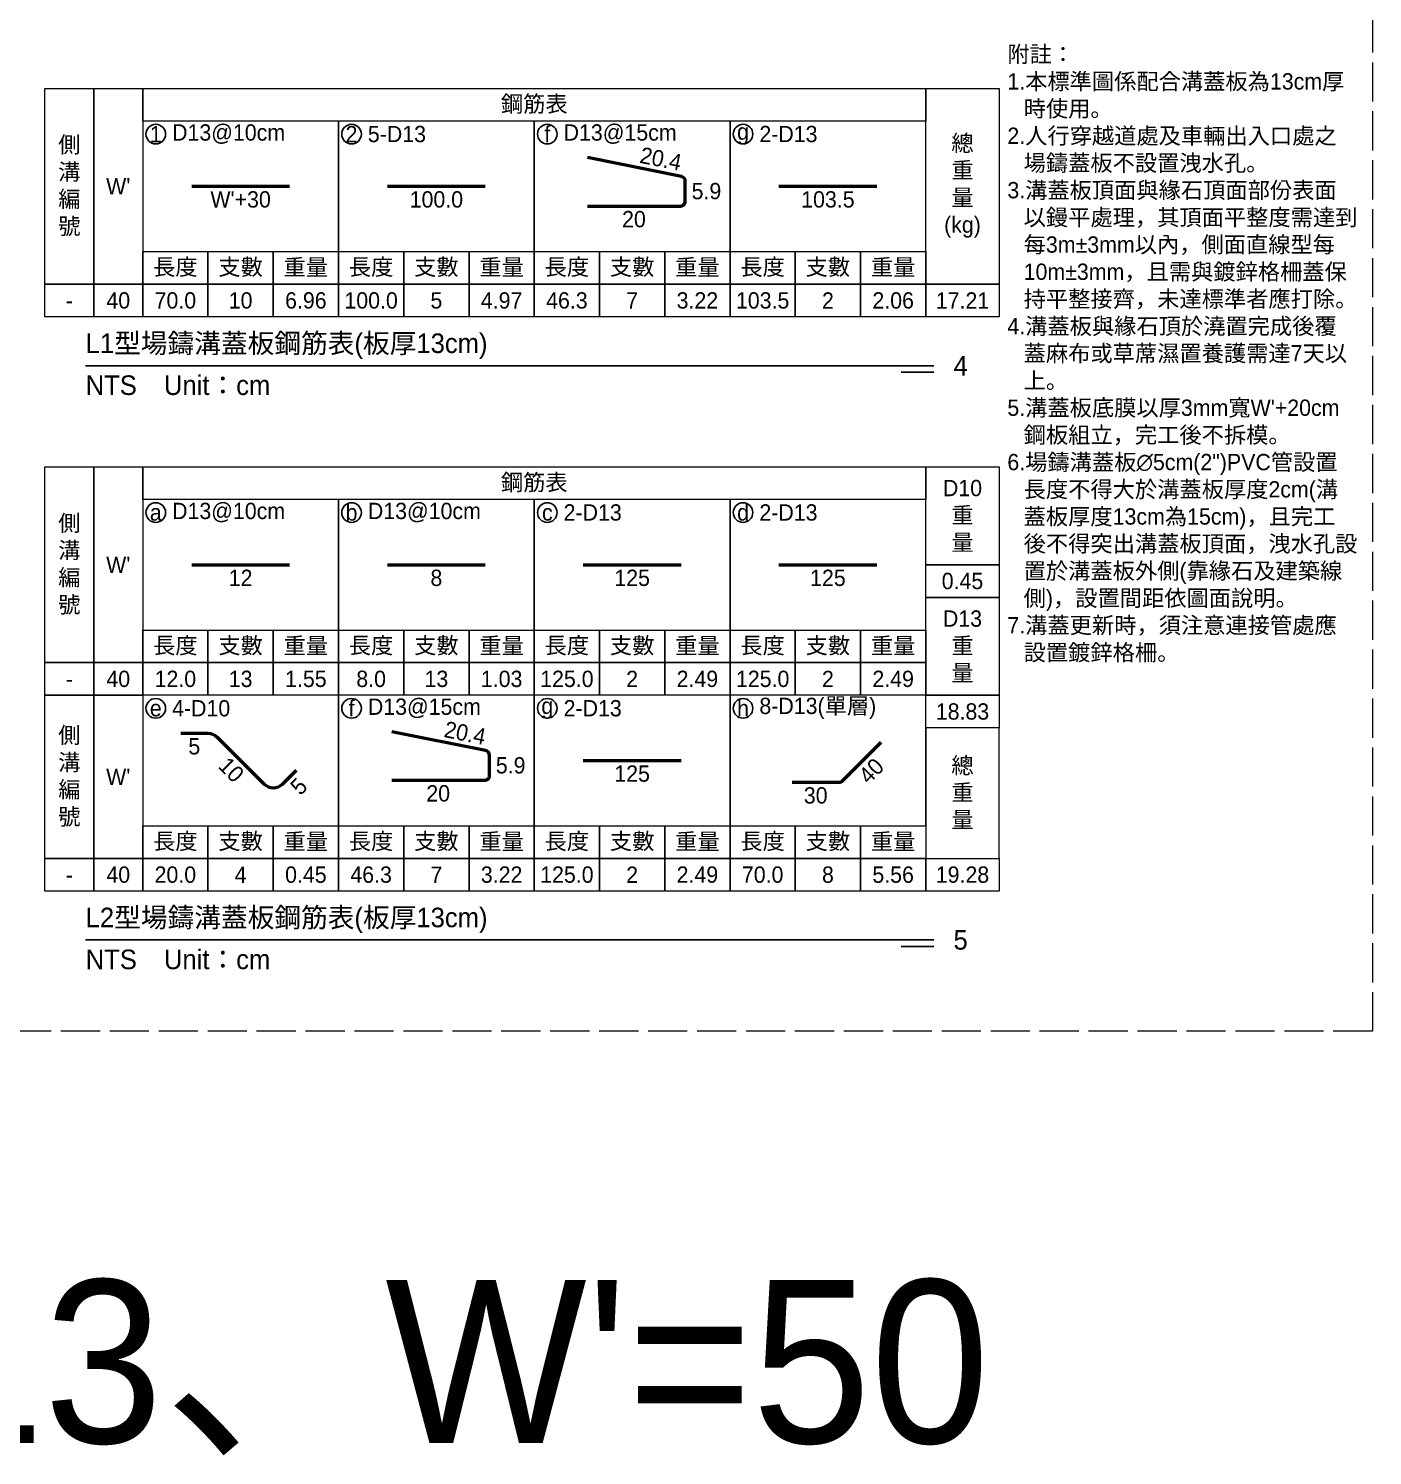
# Model space of a CAD drawing. Extents: x -2931 to 4779, y -2120 to 304.
# Drawn here: x 327.2 to 739.1, y -780.5 to -343.1 of the extents above; entities that cross this region are included whole.
import ezdxf

# ---------------------------------------------------------------- set-up
doc = ezdxf.new("R2010")
doc.units = 0
doc.header["$MEASUREMENT"] = 0
doc.linetypes.add('ACAD_ISO02W100', pattern=[15, 12, -3])
doc.layers.add('一、1.基本-圖框', color=7, linetype='Continuous', lineweight=20)
doc.layers.add('二、5.繪圖-鋼筋', color=60, linetype='Continuous', lineweight=50)
doc.layers.add('一、4.基本-隱藏', color=9, linetype='ACAD_ISO02W100', lineweight=20, plot=False)
doc.layers.add('三、1.文字-說明文字', color=2, linetype='Continuous')
doc.layers.add('三、3.文字-註解文字', color=2, linetype='Continuous')
doc.styles.add('次圖名(詳圖)', font='MS PGothic.ttf', dxfattribs={"height": 6})
doc.styles.add('註解文字', font='MS PGothic.ttf', dxfattribs={"height": 5})

msp = doc.modelspace()

# ---------------------------------------------------------------- linework, layer by layer
at = {"layer": '一、1.基本-圖框'}
for points in [[(332.241, -361.464), (347.241, -361.464), (347.241, -421.464), (332.241, -421.464)], [(347.241, -361.464), (362.241, -361.464), (362.241, -421.464), (347.241, -421.464)], [(362.241, -361.464), (602.241, -361.464), (602.241, -371.464), (362.241, -371.464)], [(602.241, -361.464), (624.741, -361.464), (624.741, -421.464), (602.241, -421.464)], [(422.241, -371.464), (362.241, -371.464), (362.241, -411.464), (422.241, -411.464)], [(482.241, -371.464), (422.241, -371.464), (422.241, -411.464), (482.241, -411.464)], [(542.241, -371.464), (482.241, -371.464), (482.241, -411.464), (542.241, -411.464)], [(602.241, -371.464), (542.241, -371.464), (542.241, -411.464), (602.241, -411.464)], [(362.241, -411.464), (382.241, -411.464), (382.241, -421.464), (362.241, -421.464)], [(382.241, -411.464), (402.241, -411.464), (402.241, -421.464), (382.241, -421.464)], [(402.241, -411.464), (422.241, -411.464), (422.241, -421.464), (402.241, -421.464)], [(422.241, -411.464), (442.241, -411.464), (442.241, -421.464), (422.241, -421.464)], [(442.241, -411.464), (462.241, -411.464), (462.241, -421.464), (442.241, -421.464)], [(462.241, -411.464), (482.241, -411.464), (482.241, -421.464), (462.241, -421.464)], [(482.241, -411.464), (502.241, -411.464), (502.241, -421.464), (482.241, -421.464)], [(502.241, -411.464), (522.241, -411.464), (522.241, -421.464), (502.241, -421.464)], [(522.241, -411.464), (542.241, -411.464), (542.241, -421.464), (522.241, -421.464)], [(542.241, -411.464), (562.241, -411.464), (562.241, -421.464), (542.241, -421.464)], [(562.241, -411.464), (582.241, -411.464), (582.241, -421.464), (562.241, -421.464)], [(582.241, -411.464), (602.241, -411.464), (602.241, -421.464), (582.241, -421.464)], [(332.241, -421.464), (347.241, -421.464), (347.241, -431.464), (332.241, -431.464)], [(347.241, -421.464), (362.241, -421.464), (362.241, -431.464), (347.241, -431.464)], [(362.241, -421.464), (382.241, -421.464), (382.241, -431.464), (362.241, -431.464)], [(382.241, -421.464), (402.241, -421.464), (402.241, -431.464), (382.241, -431.464)], [(402.241, -421.464), (422.241, -421.464), (422.241, -431.464), (402.241, -431.464)], [(422.241, -421.464), (442.241, -421.464), (442.241, -431.464), (422.241, -431.464)], [(442.241, -421.464), (462.241, -421.464), (462.241, -431.464), (442.241, -431.464)], [(462.241, -421.464), (482.241, -421.464), (482.241, -431.464), (462.241, -431.464)], [(482.241, -421.464), (502.241, -421.464), (502.241, -431.464), (482.241, -431.464)], [(502.241, -421.464), (522.241, -421.464), (522.241, -431.464), (502.241, -431.464)], [(522.241, -421.464), (542.241, -421.464), (542.241, -431.464), (522.241, -431.464)], [(542.241, -421.464), (562.241, -421.464), (562.241, -431.464), (542.241, -431.464)], [(562.241, -421.464), (582.241, -421.464), (582.241, -431.464), (562.241, -431.464)], [(582.241, -421.464), (602.241, -421.464), (602.241, -431.464), (582.241, -431.464)], [(602.241, -421.464), (624.741, -421.464), (624.741, -431.464), (602.241, -431.464)], [(332.241, -477.464), (347.241, -477.464), (347.241, -537.464), (332.241, -537.464)], [(347.241, -477.464), (362.241, -477.464), (362.241, -537.464), (347.241, -537.464)], [(362.241, -477.464), (602.241, -477.464), (602.241, -487.464), (362.241, -487.464)], [(602.241, -477.464), (624.741, -477.464), (624.741, -507.464), (602.241, -507.464)], [(422.241, -487.464), (362.241, -487.464), (362.241, -527.464), (422.241, -527.464)], [(482.241, -487.464), (422.241, -487.464), (422.241, -527.464), (482.241, -527.464)], [(542.241, -487.464), (482.241, -487.464), (482.241, -527.464), (542.241, -527.464)], [(602.241, -487.464), (542.241, -487.464), (542.241, -527.464), (602.241, -527.464)], [(602.241, -507.464), (624.741, -507.464), (624.741, -517.464), (602.241, -517.464)], [(602.241, -517.464), (624.741, -517.464), (624.741, -547.464), (602.241, -547.464)], [(362.241, -527.464), (382.241, -527.464), (382.241, -537.464), (362.241, -537.464)], [(382.241, -527.464), (402.241, -527.464), (402.241, -537.464), (382.241, -537.464)], [(402.241, -527.464), (422.241, -527.464), (422.241, -537.464), (402.241, -537.464)], [(422.241, -527.464), (442.241, -527.464), (442.241, -537.464), (422.241, -537.464)], [(442.241, -527.464), (462.241, -527.464), (462.241, -537.464), (442.241, -537.464)], [(462.241, -527.464), (482.241, -527.464), (482.241, -537.464), (462.241, -537.464)], [(482.241, -527.464), (502.241, -527.464), (502.241, -537.464), (482.241, -537.464)], [(502.241, -527.464), (522.241, -527.464), (522.241, -537.464), (502.241, -537.464)], [(522.241, -527.464), (542.241, -527.464), (542.241, -537.464), (522.241, -537.464)], [(542.241, -527.464), (562.241, -527.464), (562.241, -537.464), (542.241, -537.464)], [(562.241, -527.464), (582.241, -527.464), (582.241, -537.464), (562.241, -537.464)], [(582.241, -527.464), (602.241, -527.464), (602.241, -537.464), (582.241, -537.464)], [(332.241, -537.464), (347.241, -537.464), (347.241, -547.464), (332.241, -547.464)], [(347.241, -537.464), (362.241, -537.464), (362.241, -547.464), (347.241, -547.464)], [(362.241, -537.464), (382.241, -537.464), (382.241, -547.464), (362.241, -547.464)], [(382.241, -537.464), (402.241, -537.464), (402.241, -547.464), (382.241, -547.464)], [(402.241, -537.464), (422.241, -537.464), (422.241, -547.464), (402.241, -547.464)], [(422.241, -537.464), (442.241, -537.464), (442.241, -547.464), (422.241, -547.464)], [(442.241, -537.464), (462.241, -537.464), (462.241, -547.464), (442.241, -547.464)], [(462.241, -537.464), (482.241, -537.464), (482.241, -547.464), (462.241, -547.464)], [(482.241, -537.464), (502.241, -537.464), (502.241, -547.464), (482.241, -547.464)], [(502.241, -537.464), (522.241, -537.464), (522.241, -547.464), (502.241, -547.464)], [(522.241, -537.464), (542.241, -537.464), (542.241, -547.464), (522.241, -547.464)], [(542.241, -537.464), (562.241, -537.464), (562.241, -547.464), (542.241, -547.464)], [(562.241, -537.464), (582.241, -537.464), (582.241, -547.464), (562.241, -547.464)], [(582.241, -537.464), (602.241, -537.464), (602.241, -547.464), (582.241, -547.464)], [(332.241, -547.464), (347.241, -547.464), (347.241, -597.464), (332.241, -597.464)], [(347.241, -547.464), (362.241, -547.464), (362.241, -597.464), (347.241, -597.464)], [(422.241, -547.464), (362.241, -547.464), (362.241, -587.464), (422.241, -587.464)], [(482.241, -547.464), (422.241, -547.464), (422.241, -587.464), (482.241, -587.464)], [(542.241, -547.464), (482.241, -547.464), (482.241, -587.464), (542.241, -587.464)], [(602.241, -547.464), (542.241, -547.464), (542.241, -587.464), (602.241, -587.464)], [(602.241, -547.464), (624.741, -547.464), (624.741, -557.464), (602.241, -557.464)], [(362.241, -587.464), (382.241, -587.464), (382.241, -597.464), (362.241, -597.464)], [(382.241, -587.464), (402.241, -587.464), (402.241, -597.464), (382.241, -597.464)], [(402.241, -587.464), (422.241, -587.464), (422.241, -597.464), (402.241, -597.464)], [(422.241, -587.464), (442.241, -587.464), (442.241, -597.464), (422.241, -597.464)], [(442.241, -587.464), (462.241, -587.464), (462.241, -597.464), (442.241, -597.464)], [(462.241, -587.464), (482.241, -587.464), (482.241, -597.464), (462.241, -597.464)], [(482.241, -587.464), (502.241, -587.464), (502.241, -597.464), (482.241, -597.464)], [(502.241, -587.464), (522.241, -587.464), (522.241, -597.464), (502.241, -597.464)], [(522.241, -587.464), (542.241, -587.464), (542.241, -597.464), (522.241, -597.464)], [(542.241, -587.464), (562.241, -587.464), (562.241, -597.464), (542.241, -597.464)], [(562.241, -587.464), (582.241, -587.464), (582.241, -597.464), (562.241, -597.464)], [(582.241, -587.464), (602.241, -587.464), (602.241, -597.464), (582.241, -597.464)], [(332.241, -597.464), (347.241, -597.464), (347.241, -607.464), (332.241, -607.464)], [(347.241, -597.464), (362.241, -597.464), (362.241, -607.464), (347.241, -607.464)], [(362.241, -597.464), (382.241, -597.464), (382.241, -607.464), (362.241, -607.464)], [(382.241, -597.464), (402.241, -597.464), (402.241, -607.464), (382.241, -607.464)], [(402.241, -597.464), (422.241, -597.464), (422.241, -607.464), (402.241, -607.464)], [(422.241, -597.464), (442.241, -597.464), (442.241, -607.464), (422.241, -607.464)], [(442.241, -597.464), (462.241, -597.464), (462.241, -607.464), (442.241, -607.464)], [(462.241, -597.464), (482.241, -597.464), (482.241, -607.464), (462.241, -607.464)], [(482.241, -597.464), (502.241, -597.464), (502.241, -607.464), (482.241, -607.464)], [(502.241, -597.464), (522.241, -597.464), (522.241, -607.464), (502.241, -607.464)], [(522.241, -597.464), (542.241, -597.464), (542.241, -607.464), (522.241, -607.464)], [(542.241, -597.464), (562.241, -597.464), (562.241, -607.464), (542.241, -607.464)], [(562.241, -597.464), (582.241, -597.464), (582.241, -607.464), (562.241, -607.464)], [(582.241, -597.464), (602.241, -597.464), (602.241, -607.464), (582.241, -607.464)], [(602.241, -597.464), (624.741, -597.464), (624.741, -607.464), (602.241, -607.464)]]:
    msp.add_lwpolyline(points, close=True, dxfattribs=at)
at = {"layer": '一、1.基本-圖框', "linetype": 'Continuous'}
msp.add_lwpolyline([(624.741, -557.464), (602.241, -557.464), (602.241, -597.464), (624.741, -597.464)], close=True, dxfattribs=at)
at = {"layer": '一、4.基本-隱藏'}
msp.add_lwpolyline([(-40.855, -143.464), (739.145, -143.464), (739.145, -650.464), (-40.855, -650.464)], close=True, dxfattribs=at)
at = {"layer": '三、3.文字-註解文字'}
for points in [[(344.741, -446.464), (604.741, -446.464)], [(604.741, -448.464), (594.741, -448.464)], [(344.741, -622.464), (604.741, -622.464)], [(604.741, -624.464), (594.741, -624.464)]]:
    msp.add_lwpolyline(points, dxfattribs=at)
for centre in [(366.241, -375.464), (426.241, -375.464), (486.241, -375.464), (546.241, -375.464), (366.241, -491.464), (426.241, -491.464), (486.241, -491.464), (546.241, -491.464), (366.241, -551.464), (426.241, -551.464), (486.241, -551.464), (546.241, -551.464)]:
    msp.add_circle(centre, 3, dxfattribs=at)
at = {"layer": '二、5.繪圖-鋼筋'}
for points in [[(498.544, -397.522), (527.044, -397.522, 0.4142136), (528.544, -396.022), (528.544, -389.902, 0.3575108), (527.338, -388.431), (498.538, -382.671)], [(373.869, -559.093), (382.213, -559.093, -0.1989124), (385.041, -560.264), (399.441, -574.664, 0.4142136), (405.098, -574.664), (409.34, -570.422)], [(438.544, -573.522), (467.044, -573.522, 0.4142136), (468.544, -572.022), (468.544, -565.902, 0.3575108), (467.338, -564.431), (438.538, -558.671)], [(561.317, -574.146), (575.695, -574.146, 0.1989124), (576.756, -573.706), (588.607, -561.856)]]:
    msp.add_lwpolyline(points, format="xyb", dxfattribs=at)
for points in [[(377.241, -391.464), (407.241, -391.464)], [(437.241, -391.464), (467.241, -391.464)], [(557.241, -391.464), (587.241, -391.464)], [(377.241, -507.464), (407.241, -507.464)], [(437.241, -507.464), (467.241, -507.464)], [(497.241, -507.464), (527.241, -507.464)], [(557.241, -507.464), (587.241, -507.464)], [(497.241, -567.464), (527.241, -567.464)]]:
    msp.add_lwpolyline(points, dxfattribs=at)

# ---------------------------------------------------------------- texts
at = {"layer": '一、1.基本-圖框', "char_height": 5, "attachment_point": 5, "style": '註解文字'}
for s, width, insert in [('{\\fMS PGothic|b0|i0|c128|p34;鋼筋表}', 128.86758, (482.241, -366.464)), ('側溝編號', 5, (339.741, -391.464)), ('總{\\fMS PGothic|b0|i0|c128|p34;重量(kg)}', 5, (613.491, -391.464)), ("W'", 17.80786, (354.741, -391.464)), ('{\\fMS PGothic|b0|i0|c128|p34;長度}', 17.80786, (372.241, -416.464)), ('支數', 17.80786, (392.241, -416.464)), ('重量', 17.80786, (412.241, -416.464)), ('{\\fMS PGothic|b0|i0|c128|p34;長度}', 17.80786, (432.241, -416.464)), ('支數', 17.80786, (452.241, -416.464)), ('重量', 17.80786, (472.241, -416.464)), ('{\\fMS PGothic|b0|i0|c128|p34;長度}', 17.80786, (492.241, -416.464)), ('支數', 17.80786, (512.241, -416.464)), ('重量', 17.80786, (532.241, -416.464)), ('{\\fMS PGothic|b0|i0|c128|p34;長度}', 17.80786, (552.241, -416.464)), ('支數', 17.80786, (572.241, -416.464)), ('重量', 17.80786, (592.241, -416.464)), ('{\\fMS PGothic|b0|i0|c128|p34;鋼筋表}', 128.86758, (482.241, -482.464)), ('{\\fMS PGothic|b0|i0|c128|p34;D10\\P重量}', 5, (613.491, -492.464)), ('側溝編號', 5, (339.741, -507.464)), ("W'", 17.80786, (354.741, -507.464)), ('{\\fMS PGothic|b0|i0|c128|p34;D13\\P重量}', 5, (613.491, -532.464)), ('{\\fMS PGothic|b0|i0|c128|p34;長度}', 17.80786, (372.241, -532.464)), ('支數', 17.80786, (392.241, -532.464)), ('重量', 17.80786, (412.241, -532.464)), ('{\\fMS PGothic|b0|i0|c128|p34;長度}', 17.80786, (432.241, -532.464)), ('支數', 17.80786, (452.241, -532.464)), ('重量', 17.80786, (472.241, -532.464)), ('{\\fMS PGothic|b0|i0|c128|p34;長度}', 17.80786, (492.241, -532.464)), ('支數', 17.80786, (512.241, -532.464)), ('重量', 17.80786, (532.241, -532.464)), ('{\\fMS PGothic|b0|i0|c128|p34;長度}', 17.80786, (552.241, -532.464)), ('支數', 17.80786, (572.241, -532.464)), ('重量', 17.80786, (592.241, -532.464)), ('側溝編號', 5, (339.741, -572.464)), ('總重量', 5, (613.491, -577.464)), ("W'", 17.80786, (354.741, -572.464)), ('{\\fMS PGothic|b0|i0|c128|p34;長度}', 17.80786, (372.241, -592.464)), ('支數', 17.80786, (392.241, -592.464)), ('重量', 17.80786, (412.241, -592.464)), ('{\\fMS PGothic|b0|i0|c128|p34;長度}', 17.80786, (432.241, -592.464)), ('支數', 17.80786, (452.241, -592.464)), ('重量', 17.80786, (472.241, -592.464)), ('{\\fMS PGothic|b0|i0|c128|p34;長度}', 17.80786, (492.241, -592.464)), ('支數', 17.80786, (512.241, -592.464)), ('重量', 17.80786, (532.241, -592.464)), ('{\\fMS PGothic|b0|i0|c128|p34;長度}', 17.80786, (552.241, -592.464)), ('支數', 17.80786, (572.241, -592.464)), ('重量', 17.80786, (592.241, -592.464))]:
    msp.add_mtext_dynamic_manual_height_columns(s, width=width, gutter_width=30, heights=[0], dxfattribs=dict(at, insert=insert))
at = {"layer": '三、1.文字-說明文字', "insert": (627.241, -348.464), "char_height": 5, "attachment_point": 1, "style": '註解文字'}
msp.add_mtext_dynamic_manual_height_columns('{\\fMS PGothic|b0|i0|c128|p34;附註：\\P\\pi-5,l5;1.本標準圖係配合溝蓋板為13cm厚時使用。\\P2.人行穿越道處及車輛出入口處之場鑄蓋板不設置洩水孔。\\P3.溝蓋板頂面與緣石頂面部份表面以鏝平處理，其頂面平整度需達到每3m±3mm以\\fPMingLiU|b0|i0|c136|p18;內\\fMS PGothic|b0|i0|c128|p34;，側面直線型每10m±3mm，且需與鍍鋅格柵蓋保持平整接齊，未達標準者應打除。\\P4.溝蓋板與緣石頂於澆置完成後覆蓋麻布或草蓆濕置養護需達7天以上。\\P5.溝蓋板底膜以厚3mm寬W\'+20cm鋼板組立，完工後不拆模。\\P6.場鑄溝蓋板∅5cm(2")PVC管設置長度不得大於溝蓋板厚度2cm(溝蓋板厚度13cm為15cm)，且完工後不得突出溝蓋板頂面，洩水孔設置於溝蓋板外側(靠緣石及建築線側)，設置間距依圖面\\fPMingLiU|b0|i0|c136|p18;說\\fMS PGothic|b0|i0|c128|p34;明。\\P7.溝蓋更新時，須注意連接管處應設置鍍鋅格柵。}', width=107.02496, gutter_width=30, heights=[0], dxfattribs=at)
at = {"layer": '三、3.文字-註解文字'}
for s, width, gutter_width, insert, char_height, attachment_point, style in [('1', 8.38231, 30, (366.241, -375.464), 5, 5, '註解文字'), ('{\\fMS PGothic|b0|i0|c128|p34;D13@1}0{\\fMS PGothic|b0|i0|c128|p34;cm}', 6.06582, 30, (371.241, -375.464), 5, 4, '註解文字'), ('2', 8.38231, 30, (426.241, -375.464), 5, 5, '註解文字'), ('5-D13', 6.06582, 30, (431.241, -375.464), 5, 4, '註解文字'), ('f', 8.38231, 30, (486.241, -375.464), 5, 5, '註解文字'), ('D13@15cm', 6.06582, 30, (491.241, -375.464), 5, 4, '註解文字'), ('g', 8.38231, 30, (546.241, -375.464), 5, 5, '註解文字'), ('2-D13', 6.06582, 30, (551.241, -375.464), 5, 4, '註解文字'), ("{\\fMS PGothic|b0|i0|c128|p34;W'+30}", 5.41119, 25, (392.241, -392.964), 5, 2, '註解文字'), ('{\\fMS PGothic|b0|i0|c128|p34;100.0}', 5.41119, 25, (452.241, -392.964), 5, 2, '註解文字'), ('\\pi0.42401;{\\fMS PGothic|b0|i0|c128|p34;5.9}', 8.83098, 25, (530.044, -392.962), 5, 4, '註解文字'), ('{\\fMS PGothic|b0|i0|c128|p34;103.5}', 5.41119, 25, (572.241, -392.964), 5, 2, '註解文字'), ('{\\fMS PGothic|b0|i0|c128|p34;20}', 5.41119, 25, (512.794, -399.022), 5, 2, '註解文字'), ('40', 9.06048, 30, (354.741, -426.464), 5, 5, '註解文字'), ('70.0', 9.06048, 30, (372.241, -426.464), 5, 5, '註解文字'), ('10', 9.06048, 30, (392.241, -426.464), 5, 5, '註解文字'), ('6.96', 9.06048, 30, (412.241, -426.464), 5, 5, '註解文字'), ('100.0', 9.06048, 30, (432.241, -426.464), 5, 5, '註解文字'), ('5', 9.06048, 30, (452.241, -426.464), 5, 5, '註解文字'), ('4.97', 9.06048, 30, (472.241, -426.464), 5, 5, '註解文字'), ('46.3', 9.06048, 30, (492.241, -426.464), 5, 5, '註解文字'), ('7', 9.06048, 30, (512.241, -426.464), 5, 5, '註解文字'), ('3.22', 9.06048, 30, (532.241, -426.464), 5, 5, '註解文字'), ('103.5', 9.06048, 30, (552.241, -426.464), 5, 5, '註解文字'), ('2', 9.06048, 30, (572.241, -426.464), 5, 5, '註解文字'), ('2.06', 9.06048, 30, (592.241, -426.464), 5, 5, '註解文字'), ('17.21', 9.06048, 30, (613.491, -426.464), 5, 5, '註解文字'), ('-', 9.06048, 30, (339.741, -426.464), 5, 5, '註解文字'), ('{\\fMS PGothic|b0|i0|c128|p34;L1型場鑄溝蓋板}鋼筋表{\\fMS PGothic|b0|i0|c128|p34;(板厚13cm)}', 215.37549, 15, (344.741, -440.464), 6, 4, '次圖名(詳圖)'), ('4', 3, 15, (610.741, -446.464), 6, 4, '次圖名(詳圖)'), ('NTS{\\fMS PGothic|b0|i0|c128|p34;^IUnit：cm}', 136.03259, 15, (344.741, -452.464), 6, 4, '次圖名(詳圖)'), ('{\\fMS PGothic|b0|i0|c128|p34;D13@1}0{\\fMS PGothic|b0|i0|c128|p34;cm}', 6.06582, 30, (371.241, -491.464), 5, 4, '註解文字'), ('b', 8.38231, 30, (426.241, -491.464), 5, 5, '註解文字'), ('{\\fMS PGothic|b0|i0|c128|p34;D13@1}0{\\fMS PGothic|b0|i0|c128|p34;cm}', 6.06582, 30, (431.241, -491.464), 5, 4, '註解文字'), ('2-D13', 6.06582, 30, (491.241, -491.464), 5, 4, '註解文字'), ('d', 8.38231, 30, (546.241, -491.464), 5, 5, '註解文字'), ('2-D13', 6.06582, 30, (551.241, -491.464), 5, 4, '註解文字'), ('a', 8.38231, 30, (366.241, -491.464), 5, 5, '註解文字'), ('c', 8.38231, 30, (486.241, -491.464), 5, 5, '註解文字'), ('{\\fMS PGothic|b0|i0|c128|p34;12}', 5.41119, 25, (392.241, -508.964), 5, 2, '註解文字'), ('{\\fMS PGothic|b0|i0|c128|p34;8}', 5.41119, 25, (452.241, -508.964), 5, 2, '註解文字'), ('{\\fMS PGothic|b0|i0|c128|p34;125}', 5.41119, 25, (512.241, -508.964), 5, 2, '註解文字'), ('{\\fMS PGothic|b0|i0|c128|p34;125}', 5.41119, 25, (572.241, -508.964), 5, 2, '註解文字'), ('0.45', 9.06048, 30, (613.491, -512.464), 5, 5, '註解文字'), ('40', 9.06048, 30, (354.741, -542.464), 5, 5, '註解文字'), ('12.0', 9.06048, 30, (372.241, -542.464), 5, 5, '註解文字'), ('13', 9.06048, 30, (392.241, -542.464), 5, 5, '註解文字'), ('1.55', 9.06048, 30, (412.241, -542.464), 5, 5, '註解文字'), ('8.0', 9.06048, 30, (432.241, -542.464), 5, 5, '註解文字'), ('13', 9.06048, 30, (452.241, -542.464), 5, 5, '註解文字'), ('1.03', 9.06048, 30, (472.241, -542.464), 5, 5, '註解文字'), ('125.0', 9.06048, 30, (492.241, -542.464), 5, 5, '註解文字'), ('2', 9.06048, 30, (512.241, -542.464), 5, 5, '註解文字'), ('2.49', 9.06048, 30, (532.241, -542.464), 5, 5, '註解文字'), ('125.0', 9.06048, 30, (552.241, -542.464), 5, 5, '註解文字'), ('2', 9.06048, 30, (572.241, -542.464), 5, 5, '註解文字'), ('2.49', 9.06048, 30, (592.241, -542.464), 5, 5, '註解文字'), ('-', 9.06048, 30, (339.741, -542.464), 5, 5, '註解文字'), ('e', 8.38231, 30, (366.241, -551.464), 5, 5, '註解文字'), ('4-D10', 6.06582, 30, (371.241, -551.464), 5, 4, '註解文字'), ('f', 8.38231, 30, (426.241, -551.464), 5, 5, '註解文字'), ('{\\fMS PGothic|b0|i0|c128|p34;D13@1}5{\\fMS PGothic|b0|i0|c128|p34;cm}', 6.06582, 30, (431.241, -551.464), 5, 4, '註解文字'), ('g', 8.38231, 30, (486.241, -551.464), 5, 5, '註解文字'), ('2-D13', 6.06582, 30, (491.241, -551.464), 5, 4, '註解文字'), ('h', 8.38231, 30, (546.241, -551.464), 5, 5, '註解文字'), ('8-D13(單層)', 38.07441, 30, (551.241, -551.464), 5, 4, '註解文字'), ('18.83', 9.06048, 30, (613.491, -552.464), 5, 5, '註解文字'), ('{\\fMS PGothic|b0|i0|c128|p34;5}', 5.41119, 25, (378.041, -560.593), 5, 2, '註解文字'), ('\\pi0.42401;{\\fMS PGothic|b0|i0|c128|p34;5.9}', 8.83098, 25, (470.044, -568.962), 5, 4, '註解文字'), ('{\\fMS PGothic|b0|i0|c128|p34;125}', 5.41119, 25, (512.241, -568.964), 5, 2, '註解文字'), ('{\\fMS PGothic|b0|i0|c128|p34;20}', 5.41119, 25, (452.794, -575.022), 5, 2, '註解文字'), ('{\\fMS PGothic|b0|i0|c128|p34;30}', 5.41119, 25, (568.506, -575.646), 5, 2, '註解文字'), ('-', 9.06048, 30, (339.741, -602.464), 5, 5, '註解文字'), ('40', 9.06048, 30, (354.741, -602.464), 5, 5, '註解文字'), ('20.0', 9.06048, 30, (372.241, -602.464), 5, 5, '註解文字'), ('4', 9.06048, 30, (392.241, -602.464), 5, 5, '註解文字'), ('0.45', 9.06048, 30, (412.241, -602.464), 5, 5, '註解文字'), ('46.3', 9.06048, 30, (432.241, -602.464), 5, 5, '註解文字'), ('7', 9.06048, 30, (452.241, -602.464), 5, 5, '註解文字'), ('3.22', 9.06048, 30, (472.241, -602.464), 5, 5, '註解文字'), ('125.0', 9.06048, 30, (492.241, -602.464), 5, 5, '註解文字'), ('2', 9.06048, 30, (512.241, -602.464), 5, 5, '註解文字'), ('2.49', 9.06048, 30, (532.241, -602.464), 5, 5, '註解文字'), ('70.0', 9.06048, 30, (552.241, -602.464), 5, 5, '註解文字'), ('8', 9.06048, 30, (572.241, -602.464), 5, 5, '註解文字'), ('5.56', 9.06048, 30, (592.241, -602.464), 5, 5, '註解文字'), ('19.28', 9.06048, 30, (613.491, -602.464), 5, 5, '註解文字'), ('{\\fMS PGothic|b0|i0|c128|p34;L}2{\\fMS PGothic|b0|i0|c128|p34;型場鑄溝蓋板}鋼筋表{\\fMS PGothic|b0|i0|c128|p34;(板厚13cm)}', 215.37549, 15, (344.741, -616.464), 6, 4, '次圖名(詳圖)'), ('5', 3, 15, (610.741, -622.464), 6, 4, '次圖名(詳圖)'), ('NTS{\\fMS PGothic|b0|i0|c128|p34;^IUnit：cm}', 136.03259, 15, (344.741, -628.464), 6, 4, '次圖名(詳圖)'), ("{\\fMS PGothic|b0|i0|c128|p34;L型  T=13、W}'{\\fMS PGothic|b0|i0|c128|p34;=}5{\\fMS PGothic|b0|i0|c128|p34;0}", 618.7081, 25, (349.145, -780.464), 50, 8, '註解文字')]:
    msp.add_mtext_dynamic_manual_height_columns(s, width=width, gutter_width=gutter_width, heights=[0], dxfattribs=dict(at, insert=insert, char_height=char_height, attachment_point=attachment_point, style=style))
at = {"layer": '三、3.文字-註解文字', "char_height": 5, "style": '註解文字'}
for s, insert, attachment_point, rotation in [('{\\fMS PGothic|b0|i0|c128|p34;20.4}', (520.529, -385.539), 8, 348.63952), ('{\\fMS PGothic|b0|i0|c128|p34;20.4}', (460.529, -561.539), 8, 348.63952), ('{\\fMS PGothic|b0|i0|c128|p34;10}', (391.18, -568.525), 2, 314.93188), ('{\\fMS PGothic|b0|i0|c128|p34;40}', (583.742, -568.842), 2, 45.18682), ('{\\fMS PGothic|b0|i0|c128|p34;5}', (408.28, -573.604), 2, 45.41649)]:
    msp.add_mtext_dynamic_manual_height_columns(s, width=5.41119, gutter_width=25, heights=[0], dxfattribs=dict(at, insert=insert, attachment_point=attachment_point, rotation=rotation))

doc.saveas('drawing.dxf')
